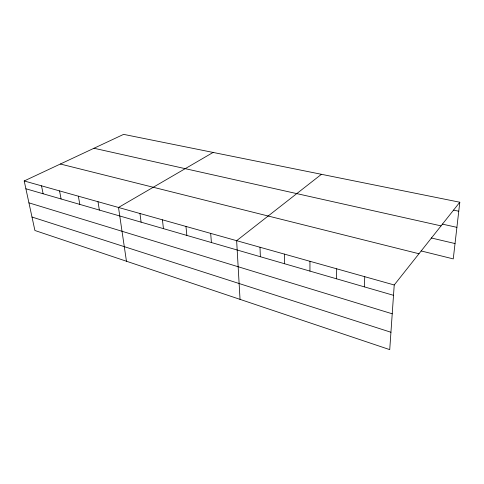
<?xml version="1.0" encoding="UTF-8"?>
<svg xmlns="http://www.w3.org/2000/svg" width="484" height="484" viewBox="0 0 484 484"><rect width="100%" height="100%" fill="white"/><g stroke="black" fill="none" stroke-linecap="round" stroke-linejoin="round"><path stroke-width="0.73" d="M309.948 271.101L309.948 261.287M336.489 278.79L336.707 268.808M364.313 286.855L364.767 276.697M459.8 202.227L394.224 284.979L389.735 349.629L34.909 230.499L24.2 180.962L123.614 134.37L459.8 202.227L453.26 258.898L421.134 250.942M321.449 174.3L236.64 240.681L240.04 299.372M213.117 152.436L118.507 207.473L126.451 261.233M453.587 210.129L458.765 211.212M442.303 224.104L456.902 227.347M93.987 148.255L441.057 225.883M431.286 237.971L455.033 243.555M60.349 164.016L418.975 253.749M24.2 180.962L394.224 284.979M25.888 188.772L393.51 295.319M28.931 202.844L392.228 313.795M31.992 217.026L390.945 332.254M41.509 185.826L43.124 193.769M59.544 190.896L61.087 198.972M78.354 196.183L79.812 204.399M97.992 201.707L99.353 210.062M139.967 213.504L141.104 222.168M162.43 219.821L163.447 228.642M185.977 226.439L186.848 235.424M210.685 233.385L211.399 242.538M259.993 247.245L260.368 256.732M284.404 254.106L284.598 263.75"/></g></svg>
